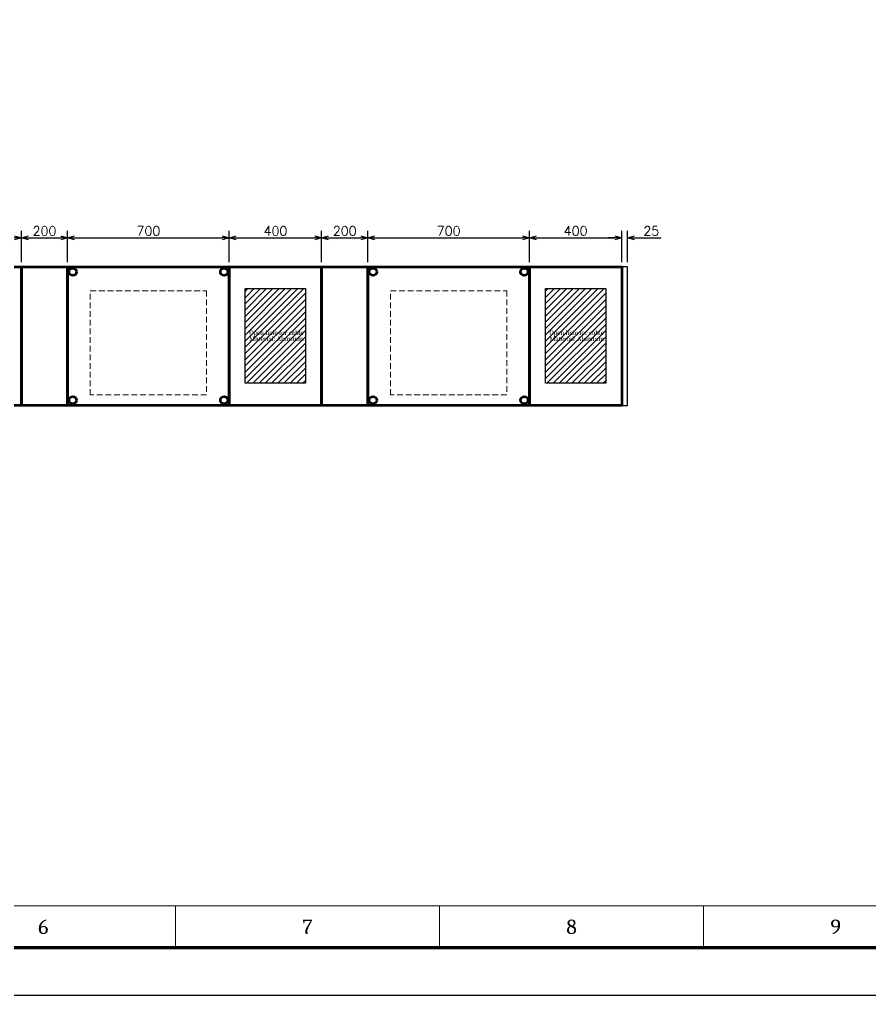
# Model space of a CAD drawing. Header units: millimetres. Extents: x -116965 to 323937, y 291661 to 566926.
# Drawn here: x -44140 to -40456, y 312088 to 316311 of the extents above; entities that cross this region are included whole.
import ezdxf
from ezdxf.enums import TextEntityAlignment as Align

# ---------------------------------------------------------------- set-up
doc = ezdxf.new("R2010")
doc.units = ezdxf.units.MM
doc.header["$PDMODE"] = 35
doc.linetypes.add('HIDDEN', pattern=[0.375, 0.25, -0.125])
doc.layers.get('0').update_dxf_attribs({"lineweight": 18})
doc.layers.add('AM_5', color=3, linetype='Continuous', lineweight=25)
doc.layers.add('C00-00-00', color=7, linetype='Continuous')
doc.styles.add('hwBorder', font='Cambria.ttf')
doc.styles.add('hwTech', font='Cambria.ttf')
doc.styles.add('{18b73a54-fa43-428c-adcb-c1c7bbdf2c84}', font='Simplex.shx')
doc.dimstyles.new('kich thuoc$0', dxfattribs={"dimscale": 2, "dimtxt": 20, "dimasz": 16, "dimexe": 15, "dimexo": 10, "dimgap": 5, "dimtad": 1, "dimdec": 0, "dimzin": 0, "dimdsep": 46, "dimtxsty": '{18b73a54-fa43-428c-adcb-c1c7bbdf2c84}', "dimblk": 'OPEN30', "dimcen": 0.09, "dimclrd": 3, "dimclre": 3, "dimclrt": 3, "dimadec": 0, "dimazin": 0, "dimtfac": 1, "dimtdec": 0, "dimtofl": 0, "dimtmove": 0, "dimatfit": 3, "dimldrblk": 'OPEN30', "dimfxl": 1, "dimtolj": 1, "dimtzin": 0, "dimarcsym": 0})

# ---------------------------------------------------------------- blocks, each defined once
blk = doc.blocks.new('_Open30')
at = {"color": 0, "linetype": 'ByBlock', "lineweight": -2}
for p, q in [((-1, 0.27), (0, 0)), ((0, 0), (-1, -0.27)), ((0, 0), (-1, 0))]:
    blk.add_line(p, q, dxfattribs=at)
blk = doc.blocks.new('*D1873')
at = {"layer": 'AM_5', "color": 3, "lineweight": -2, "transparency": 16777216}
for p, q in [((-43932.4, 315261.4), (-43932.4, 315396.3)), ((-43902.4, 315366.3), (-43262.4, 315366.3)), ((-43232.4, 315261.4), (-43232.4, 315396.3))]:
    blk.add_line(p, q, dxfattribs=at)
at = {"layer": 'Defpoints', "color": 0, "lineweight": -3, "transparency": 16777216}
for p in [(-43232.4, 315366.3), (-43932.4, 315241.4), (-43232.4, 315241.4)]:
    blk.add_point(p, dxfattribs=at)
at = {"layer": 'AM_5', "color": 3, "lineweight": -2, "transparency": 16777216, "xscale": 30, "yscale": 30, "zscale": 30, "rotation": 180}
blk.add_blockref('_Open30', (-43932.4, 315366.3), dxfattribs=at)
at = {"layer": 'AM_5', "color": 3, "lineweight": -2, "transparency": 16777216, "xscale": 30, "yscale": 30, "zscale": 30}
blk.add_blockref('_Open30', (-43232.4, 315366.3), dxfattribs=at)
at = {"layer": 'AM_5', "color": 3, "transparency": 16777216, "insert": (-43582.4, 315396.3), "char_height": 40, "attachment_point": 5, "style": '{18b73a54-fa43-428c-adcb-c1c7bbdf2c84}'}
blk.add_mtext('\\A1;700', dxfattribs=at)
blk = doc.blocks.new('*D1874')
at = {"layer": 'AM_5', "color": 3, "lineweight": -2, "transparency": 16777216}
for p, q in [((-42632.6, 315261.4), (-42632.6, 315396.3)), ((-42602.6, 315366.3), (-41962.6, 315366.3)), ((-41932.6, 315261.4), (-41932.6, 315396.3))]:
    blk.add_line(p, q, dxfattribs=at)
at = {"layer": 'Defpoints', "color": 0, "lineweight": -3, "transparency": 16777216}
for p in [(-41932.6, 315366.3), (-42632.6, 315241.4), (-41932.6, 315241.4)]:
    blk.add_point(p, dxfattribs=at)
at = {"layer": 'AM_5', "color": 3, "lineweight": -2, "transparency": 16777216, "xscale": 30, "yscale": 30, "zscale": 30, "rotation": 180}
blk.add_blockref('_Open30', (-42632.6, 315366.3), dxfattribs=at)
at = {"layer": 'AM_5', "color": 3, "lineweight": -2, "transparency": 16777216, "xscale": 30, "yscale": 30, "zscale": 30}
blk.add_blockref('_Open30', (-41932.6, 315366.3), dxfattribs=at)
at = {"layer": 'AM_5', "color": 3, "transparency": 16777216, "insert": (-42282.6, 315396.3), "char_height": 40, "attachment_point": 5, "style": '{18b73a54-fa43-428c-adcb-c1c7bbdf2c84}'}
blk.add_mtext('\\A1;700', dxfattribs=at)
blk = doc.blocks.new('*D1883')
at = {"layer": 'AM_5', "color": 3, "lineweight": -2, "transparency": 16777216}
for p, q in [((-44532.2, 315261.3), (-44532.2, 315396.2)), ((-44502.2, 315366.2), (-44162.2, 315366.2)), ((-44132.2, 315261.3), (-44132.2, 315396.2))]:
    blk.add_line(p, q, dxfattribs=at)
at = {"layer": 'Defpoints', "color": 0, "lineweight": -3, "transparency": 16777216}
for p in [(-44132.2, 315366.2), (-44532.2, 315241.3), (-44132.2, 315241.3)]:
    blk.add_point(p, dxfattribs=at)
at = {"layer": 'AM_5', "color": 3, "lineweight": -2, "transparency": 16777216, "xscale": 30, "yscale": 30, "zscale": 30, "rotation": 180}
blk.add_blockref('_Open30', (-44532.2, 315366.2), dxfattribs=at)
at = {"layer": 'AM_5', "color": 3, "lineweight": -2, "transparency": 16777216, "xscale": 30, "yscale": 30, "zscale": 30}
blk.add_blockref('_Open30', (-44132.2, 315366.2), dxfattribs=at)
at = {"layer": 'AM_5', "color": 3, "transparency": 16777216, "insert": (-44332.2, 315396.2), "char_height": 40, "attachment_point": 5, "style": '{18b73a54-fa43-428c-adcb-c1c7bbdf2c84}'}
blk.add_mtext('\\A1;400', dxfattribs=at)
blk = doc.blocks.new('*D1884')
at = {"layer": 'AM_5', "color": 3, "lineweight": -2, "transparency": 16777216}
for p, q in [((-44132.2, 315261.3), (-44132.2, 315396.2)), ((-44102.2, 315366.2), (-43962.2, 315366.2)), ((-43932.2, 315261.3), (-43932.2, 315396.2))]:
    blk.add_line(p, q, dxfattribs=at)
at = {"layer": 'Defpoints', "color": 0, "lineweight": -3, "transparency": 16777216}
for p in [(-43932.2, 315366.2), (-44132.2, 315241.3), (-43932.2, 315241.3)]:
    blk.add_point(p, dxfattribs=at)
at = {"layer": 'AM_5', "color": 3, "lineweight": -2, "transparency": 16777216, "xscale": 30, "yscale": 30, "zscale": 30, "rotation": 180}
blk.add_blockref('_Open30', (-44132.2, 315366.2), dxfattribs=at)
at = {"layer": 'AM_5', "color": 3, "lineweight": -2, "transparency": 16777216, "xscale": 30, "yscale": 30, "zscale": 30}
blk.add_blockref('_Open30', (-43932.2, 315366.2), dxfattribs=at)
at = {"layer": 'AM_5', "color": 3, "transparency": 16777216, "insert": (-44032.2, 315396.2), "char_height": 40, "attachment_point": 5, "style": '{18b73a54-fa43-428c-adcb-c1c7bbdf2c84}'}
blk.add_mtext('\\A1;200', dxfattribs=at)
blk = doc.blocks.new('*D1885')
at = {"layer": 'AM_5', "color": 3, "lineweight": -2, "transparency": 16777216}
for p, q in [((-43232.4, 315261.3), (-43232.4, 315396.2)), ((-43202.4, 315366.2), (-42862.4, 315366.2)), ((-42832.4, 315261.3), (-42832.4, 315396.2))]:
    blk.add_line(p, q, dxfattribs=at)
at = {"layer": 'Defpoints', "color": 0, "lineweight": -3, "transparency": 16777216}
for p in [(-42832.4, 315366.2), (-43232.4, 315241.3), (-42832.4, 315241.3)]:
    blk.add_point(p, dxfattribs=at)
at = {"layer": 'AM_5', "color": 3, "lineweight": -2, "transparency": 16777216, "xscale": 30, "yscale": 30, "zscale": 30, "rotation": 180}
blk.add_blockref('_Open30', (-43232.4, 315366.2), dxfattribs=at)
at = {"layer": 'AM_5', "color": 3, "lineweight": -2, "transparency": 16777216, "xscale": 30, "yscale": 30, "zscale": 30}
blk.add_blockref('_Open30', (-42832.4, 315366.2), dxfattribs=at)
at = {"layer": 'AM_5', "color": 3, "transparency": 16777216, "insert": (-43032.4, 315396.2), "char_height": 40, "attachment_point": 5, "style": '{18b73a54-fa43-428c-adcb-c1c7bbdf2c84}'}
blk.add_mtext('\\A1;400', dxfattribs=at)
blk = doc.blocks.new('*D1886')
at = {"layer": 'AM_5', "color": 3, "lineweight": -2, "transparency": 16777216}
for p, q in [((-42832.4, 315261.3), (-42832.4, 315396.2)), ((-42802.4, 315366.2), (-42662.4, 315366.2)), ((-42632.4, 315261.3), (-42632.4, 315396.2))]:
    blk.add_line(p, q, dxfattribs=at)
at = {"layer": 'Defpoints', "color": 0, "lineweight": -3, "transparency": 16777216}
for p in [(-42632.4, 315366.2), (-42832.4, 315241.3), (-42632.4, 315241.3)]:
    blk.add_point(p, dxfattribs=at)
at = {"layer": 'AM_5', "color": 3, "lineweight": -2, "transparency": 16777216, "xscale": 30, "yscale": 30, "zscale": 30, "rotation": 180}
blk.add_blockref('_Open30', (-42832.4, 315366.2), dxfattribs=at)
at = {"layer": 'AM_5', "color": 3, "lineweight": -2, "transparency": 16777216, "xscale": 30, "yscale": 30, "zscale": 30}
blk.add_blockref('_Open30', (-42632.4, 315366.2), dxfattribs=at)
at = {"layer": 'AM_5', "color": 3, "transparency": 16777216, "insert": (-42732.4, 315396.2), "char_height": 40, "attachment_point": 5, "style": '{18b73a54-fa43-428c-adcb-c1c7bbdf2c84}'}
blk.add_mtext('\\A1;200', dxfattribs=at)
blk = doc.blocks.new('*D1887')
at = {"layer": 'AM_5', "color": 3, "lineweight": -2, "transparency": 16777216}
for p, q in [((-41932.6, 315261.3), (-41932.6, 315396.2)), ((-41902.6, 315366.2), (-41562.6, 315366.2)), ((-41532.6, 315261.3), (-41532.6, 315396.2))]:
    blk.add_line(p, q, dxfattribs=at)
at = {"layer": 'Defpoints', "color": 0, "lineweight": -3, "transparency": 16777216}
for p in [(-41532.6, 315366.2), (-41932.6, 315241.3), (-41532.6, 315241.3)]:
    blk.add_point(p, dxfattribs=at)
at = {"layer": 'AM_5', "color": 3, "lineweight": -2, "transparency": 16777216, "xscale": 30, "yscale": 30, "zscale": 30, "rotation": 180}
blk.add_blockref('_Open30', (-41932.6, 315366.2), dxfattribs=at)
at = {"layer": 'AM_5', "color": 3, "lineweight": -2, "transparency": 16777216, "xscale": 30, "yscale": 30, "zscale": 30}
blk.add_blockref('_Open30', (-41532.6, 315366.2), dxfattribs=at)
at = {"layer": 'AM_5', "color": 3, "transparency": 16777216, "insert": (-41732.6, 315396.2), "char_height": 40, "attachment_point": 5, "style": '{18b73a54-fa43-428c-adcb-c1c7bbdf2c84}'}
blk.add_mtext('\\A1;400', dxfattribs=at)
blk = doc.blocks.new('*D1870')
at = {"layer": 'AM_5', "color": 3, "lineweight": -2, "transparency": 16777216}
for p, q in [((-41562.6, 315366.3), (-41592.6, 315366.3)), ((-41532.6, 315261.4), (-41532.6, 315396.3)), ((-41507.6, 315261.4), (-41507.6, 315396.3)), ((-41477.6, 315366.3), (-41362.9, 315366.3))]:
    blk.add_line(p, q, dxfattribs=at)
at = {"layer": 'Defpoints', "color": 0, "lineweight": -3, "transparency": 16777216}
for p in [(-41532.6, 315366.3), (-41532.6, 315241.4), (-41507.6, 315241.4)]:
    blk.add_point(p, dxfattribs=at)
at = {"layer": 'AM_5', "color": 3, "lineweight": -2, "transparency": 16777216, "xscale": 30, "yscale": 30, "zscale": 30}
blk.add_blockref('_Open30', (-41532.6, 315366.3), dxfattribs=at)
at = {"layer": 'AM_5', "color": 3, "lineweight": -2, "transparency": 16777216, "xscale": 30, "yscale": 30, "zscale": 30, "rotation": 180}
blk.add_blockref('_Open30', (-41507.6, 315366.3), dxfattribs=at)
at = {"layer": 'AM_5', "color": 3, "transparency": 16777216, "insert": (-41405.2, 315396.3), "char_height": 40, "attachment_point": 5, "style": '{18b73a54-fa43-428c-adcb-c1c7bbdf2c84}'}
blk.add_mtext('25', dxfattribs=at)
blk = doc.blocks.new('*U1980')
at = {"color": 5}
for p, q in [((175.41, 5), (175.41, 9.34)), ((202.98, 5), (202.98, 9.34)), ((230.54, 5), (230.54, 9.34))]:
    blk.add_line(p, q, dxfattribs=at)
at = {"color": 5, "const_width": 0.35}
blk.add_lwpolyline([(10, 198.62), (285.68, 198.62), (285.68, 5), (10, 5)], close=True, dxfattribs=at)
at = {"color": 5}
blk.add_lwpolyline([(14.34, 194.28), (281.34, 194.28), (281.34, 9.34), (14.34, 9.34)], close=True, dxfattribs=at)
at = {"layer": 'Defpoints', "color": 4}
blk.add_lwpolyline([(0, 203.62), (290.68, 203.62), (290.68, 0), (0, 0)], close=True, dxfattribs=at)
at = {"color": 253, "style": 'hwBorder'}
for s, p in [('6', (161.62, 7.17)), ('7', (189.19, 7.17)), ('8', (216.76, 7.17)), ('9', (244.33, 7.17))]:
    blk.add_text(s, height=1.5, dxfattribs=at).set_placement(p, align=Align.MIDDLE_CENTER)
at = {"color": 6, "style": 'hwBorder', "flags": 8}
for tag, p in [("DWG'SNAME", (266.34, 59)), ("DWG'SCODE2", (266.34, 51.05))]:
    blk.add_attdef(tag, text='', height=1.5, dxfattribs=at).set_placement(p, align=Align.MIDDLE_CENTER)
at = {"color": 253, "style": 'hwBorder', "flags": 8}
for tag, p in [('REV_0', (253.34, 43.79)), ('REV_MODIFY0', (264.34, 44.1)), ('REV_DATE0', (277.34, 44.1)), ('REV_1', (253.34, 40.48)), ('REV_MODIFY1', (264.34, 40.79)), ('REV_DATE1', (277.34, 40.79)), ('REV_2', (253.34, 37.17)), ('REV_MODIFY2', (264.34, 37.48)), ('REV_DATE2', (277.34, 37.48)), ('REV_MODIFY3', (264.34, 34.17)), ('REV_DATE3', (277.34, 34.17)), ('REV_3', (253.34, 33.86)), ('REV_4', (253.34, 30.55)), ('REV_MODIFY4', (264.34, 30.86)), ('REV_DATE4', (277.34, 30.86))]:
    blk.add_attdef(tag, text='', height=1, dxfattribs=at).set_placement(p, align=Align.MIDDLE_CENTER)
at = {"color": 6, "style": 'hwBorder', "flags": 8}
for tag, p in [('TOLERANCE', (261.54, 27.22)), ('PAGE', (259.34, 15.3))]:
    blk.add_attdef(tag, text='', height=1.5, dxfattribs=at).set_placement(p, align=Align.MIDDLE_LEFT)

msp = doc.modelspace()

# ---------------------------------------------------------------- hatches: boundary and pattern name
at = {"lineweight": -3, "ltscale": 5}
h = msp.add_hatch(dxfattribs=at)
h.set_pattern_fill('ANSI31', color=30, scale=6)
h.set_pattern_definition([(45, (-103498.207, 307711.67), (-13.470384, 13.470384), [])])
h.paths.add_polyline_path([(-42902.532641, 314736.886551), (-42902.366908, 315146.886551), (-43162.698373, 315146.886551), (-43162.864106, 314736.886551)])
h = msp.add_hatch(dxfattribs=at)
h.set_pattern_fill('ANSI31', color=30, scale=6)
h.set_pattern_definition([(45, (-102198.388, 307711.67), (-13.470384, 13.470384), [])])
h.paths.add_polyline_path([(-41602.714098, 314736.886551), (-41602.548365, 315146.886551), (-41862.879831, 315146.886551), (-41863.045564, 314736.886551)])

# ---------------------------------------------------------------- linework, layer by layer
for points in [[(-41532.742012, 314641.358632), (-41507.742012, 314641.358632), (-41507.742012, 315241.358632), (-41532.742012, 315241.358632)], [(-43162.864106, 315146.886551), (-42902.532641, 315146.886551), (-42902.532641, 314736.886551), (-43162.864106, 314736.886551)], [(-41863.045564, 315146.886551), (-41602.714098, 315146.886551), (-41602.714098, 314736.886551), (-41863.045564, 314736.886551)]]:
    msp.add_lwpolyline(points, close=True, dxfattribs=at)
at = {"color": 7, "linetype": 'HIDDEN', "ltscale": 100}
for points in [[(-43833.955867, 315136.802801), (-43330.955867, 315136.802801), (-43330.955867, 314686.802801), (-43833.955867, 314686.802801)], [(-42534.137326, 315136.802801), (-42031.137326, 315136.802801), (-42031.137326, 314686.802801), (-42534.137326, 314686.802801)]]:
    msp.add_lwpolyline(points, close=True, dxfattribs=at)
at = {"layer": 'C00-00-00', "lineweight": 100}
for points in [[(-44532.323262, 315241.358632), (-44132.379096, 315241.358632), (-44132.379096, 314641.442382), (-44532.323262, 314641.442382)], [(-44132.379096, 315241.358632), (-43932.407012, 315241.358632), (-43932.407012, 314641.442382), (-44132.379096, 314641.442382)], [(-43932.407012, 315241.358632), (-43232.504721, 315241.358632), (-43232.504721, 314641.442382), (-43932.407012, 314641.442382)], [(-43232.504721, 315241.358632), (-42832.560556, 315241.358632), (-42832.560556, 314641.442382), (-43232.504721, 314641.442382)], [(-42832.560556, 315241.358632), (-42632.588471, 315241.358632), (-42632.588471, 314641.442382), (-42832.560556, 314641.442382)], [(-42632.588471, 315241.358632), (-41932.686181, 315241.358632), (-41932.686181, 314641.442382), (-42632.588471, 314641.442382)], [(-41932.686181, 315241.358632), (-41532.742012, 315241.358632), (-41532.742012, 314641.442382), (-41932.686181, 314641.442382)]]:
    msp.add_lwpolyline(points, close=True, dxfattribs=at)
for centre in [(-43910.008807, 315218.960427), (-43254.902926, 315218.960427), (-42610.190267, 315218.960427), (-41955.084386, 315218.960427), (-43910.008807, 314663.840591), (-43254.902926, 314663.840591), (-42610.190267, 314663.840591), (-41955.084386, 314663.840591)]:
    msp.add_circle(centre, 15.997765, dxfattribs=at)

# ---------------------------------------------------------------- block references
at = {"ltscale": 5, "xscale": 41.47693088945395, "yscale": 41.47693088945395, "zscale": 41.47693088945395}
msp.add_blockref('*U1980', (-50740.951789, 312088.154046), dxfattribs=at)

# ---------------------------------------------------------------- texts
at = {"color": 0, "style": 'hwTech'}
for s, p in [('Material: Alumium', (-43028.150807, 314929.724459)), ('Open hole for cable', (-43028.150807, 314956.113693)), ('Material: Alumium', (-41728.332264, 314929.724459)), ('Open hole for cable', (-41728.332264, 314956.113693))]:
    msp.add_text(s, height=20, dxfattribs=at).set_placement(p, align=Align.MIDDLE_CENTER)

# ---------------------------------------------------------------- dimensions: what is measured, and where the dimension line sits
at = {"layer": 'AM_5'}
for base, p1, p2, picture, middle in [((-44132.197553, 315366.233985), (-44532.197469, 315241.310152), (-44132.197553, 315241.310152), '*D1883', (-44332.197511, 315396.233985)), ((-43932.197637, 315366.233985), (-44132.197553, 315241.310152), (-43932.197637, 315241.310152), '*D1884', (-44032.197595, 315396.233985)), ((-43232.379012, 315366.282463), (-43932.378929, 315241.35863), (-43232.379012, 315241.35863), '*D1873', (-43582.378971, 315396.282463)), ((-42832.379012, 315366.233985), (-43232.378929, 315241.310152), (-42832.379012, 315241.310152), '*D1885', (-43032.378971, 315396.233985)), ((-42632.379096, 315366.233985), (-42832.379012, 315241.310152), (-42632.379096, 315241.310152), '*D1886', (-42732.379054, 315396.233985)), ((-41932.560472, 315366.282465), (-42632.560388, 315241.358632), (-41932.560472, 315241.358632), '*D1874', (-42282.56043, 315396.282465)), ((-41532.560472, 315366.233985), (-41932.560388, 315241.310152), (-41532.560472, 315241.310152), '*D1887', (-41732.56043, 315396.233985))]:
    dim = msp.add_linear_dim(base=base, p1=p1, p2=p2, dimstyle='kich thuoc$0', override={"dimasz": 15, "dimtdec": 4}, dxfattribs=at)
    dim.commit()
    dim.dimension.update_dxf_attribs({"geometry": picture, "text_midpoint": middle})
dim = msp.add_linear_dim(base=(-41532.616303, 315366.282465), p1=(-41507.616303, 315241.407112), p2=(-41532.616303, 315241.407112), dimstyle='kich thuoc$0', override={"dimasz": 15, "dimtp": 0.1, "dimtm": 0.1, "dimtfac": 0.71, "dimtdec": 3, "dimtolj": 0, "dimtzin": 8}, dxfattribs=at)
dim.commit()
dim.dimension.update_dxf_attribs({"geometry": '*D1870', "text_midpoint": (-41405.235351, 315366.282465), "dimtype": 160})

doc.saveas('drawing.dxf')
